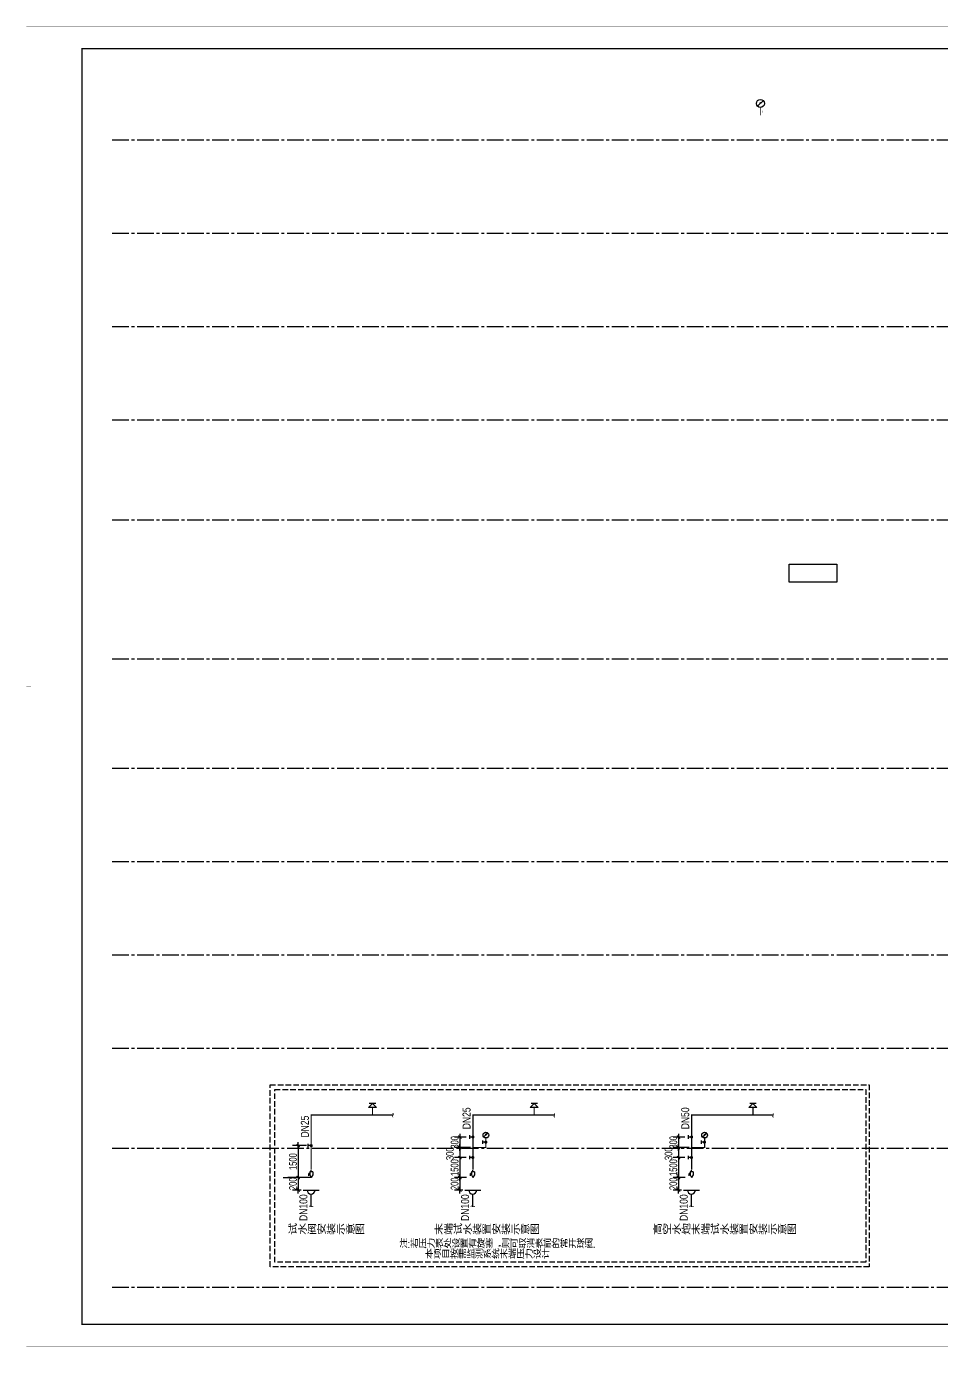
# Model space of a CAD drawing. Extents: x -186750 to 855523, y -12902 to 560425.
# Drawn here: x -95620 to -54411, y 435846 to 495251 of the extents above; entities that cross this region are included whole.
import ezdxf

# ---------------------------------------------------------------- set-up
doc = ezdxf.new("R2010")
doc.units = 0
doc.header["$LTSCALE"] = 1000
doc.header["$MEASUREMENT"] = 0
for name, pattern in [('CENTER2', [1.125, 0.75, -0.125, 0.125, -0.125]), ('CONTINOUS', [0]), ('DASH', [0.35, 0.25, -0.1])]:
    doc.linetypes.add(name, pattern=pattern)
for name, color, linetype in [('PIPE-喷淋', 6, 'Continuous'), ('TWT_LEAD', 3, 'Continuous'), ('VALVE_喷淋', 7, 'Continuous'), ('VALVE_消防', 7, 'Continuous'), ('W-减压孔板孔径', 212, 'Continuous'), ('W-管径-ZP', 40, 'Continuous'), ('W-给水', 1, 'Continuous')]:
    doc.layers.add(name, color=color, linetype=linetype)
doc.styles.add('_HZTXT', font='@ros.shx', dxfattribs={"width": 0.7, "bigfont": '@jd.shx'})
doc.dimstyles.new('ZXX100', dxfattribs={"dimtxt": 350, "dimasz": 1, "dimexe": 250, "dimexo": 300, "dimgap": 60, "dimtad": 1, "dimdec": 0, "dimzin": 0, "dimdsep": 46, "dimtxsty": '_HZTXT', "dimblk": '_DIMX', "dimcen": 0.09, "dimclrt": 7, "dimadec": 0, "dimazin": 0, "dimtfac": 1, "dimtdec": 0, "dimtix": 1, "dimtmove": 2, "dimatfit": 3, "dimldrblk": '_DIMX', "dimfxl": 250, "dimtolj": 1, "dimtzin": 0, "dimarcsym": 0})

# ---------------------------------------------------------------- blocks, each defined once
blk = doc.blocks.new('_DIMX')
blk.add_line((-150, 0), (150, 0))
at = {"const_width": 50}
blk.add_lwpolyline([(-70, -70), (70, 70)], dxfattribs=at)
blk = doc.blocks.new('*D47')
at = {"layer": 'Defpoints', "color": 0, "linetype": 'CONTINOUS', "transparency": 16777216}
for p in [(-75515, 445276), (-76101, 444804), (-75318, 444804)]:
    blk.add_point(p, dxfattribs=at)
at = {"layer": 'W-给水', "color": 0, "linetype": 'CONTINOUS', "lineweight": -2, "transparency": 16777216}
for p, q in [((-75815, 445276), (-76351, 445276)), ((-76101, 445277), (-76101, 445278)), ((-76101, 445276), (-76101, 444804)), ((-75618, 444804), (-76351, 444804)), ((-76101, 444803), (-76101, 444802))]:
    blk.add_line(p, q, dxfattribs=at)
for p, rotation in [((-76101, 445276), 270), ((-76101, 444804), 90)]:
    blk.add_blockref('_DIMX', p, dxfattribs=dict(at, rotation=rotation))
at = {"layer": 'W-给水', "color": 7, "linetype": 'CONTINOUS', "transparency": 16777216, "insert": (-76336, 445040), "char_height": 350, "attachment_point": 5, "rotation": 90, "style": '_HZTXT'}
blk.add_mtext('\\A1;300', dxfattribs=at)
blk = doc.blocks.new('*D48')
at = {"layer": 'Defpoints', "color": 0, "linetype": 'CONTINOUS', "transparency": 16777216}
for p in [(-75785, 444350), (-76101, 443455), (-75511, 443455)]:
    blk.add_point(p, dxfattribs=at)
at = {"layer": 'W-给水', "color": 0, "linetype": 'CONTINOUS', "lineweight": -2, "transparency": 16777216}
for p, q in [((-76085, 444350), (-76351, 444350)), ((-76101, 444351), (-76101, 444352)), ((-76101, 444350), (-76101, 443455)), ((-75811, 443455), (-76351, 443455)), ((-76101, 443454), (-76101, 443453))]:
    blk.add_line(p, q, dxfattribs=at)
for p, rotation in [((-76101, 444350), 270), ((-76101, 443455), 90)]:
    blk.add_blockref('_DIMX', p, dxfattribs=dict(at, rotation=rotation))
at = {"layer": 'W-给水', "color": 7, "linetype": 'CONTINOUS', "transparency": 16777216, "insert": (-76336, 443903), "char_height": 350, "attachment_point": 5, "rotation": 90, "style": '_HZTXT'}
blk.add_mtext('\\A1;1500', dxfattribs=at)
blk = doc.blocks.new('*D49')
at = {"layer": 'Defpoints', "color": 0, "transparency": 16777216}
for p in [(-75513, 443455), (-76101, 442891), (-75672, 442891)]:
    blk.add_point(p, dxfattribs=at)
at = {"layer": 'W-给水', "color": 0, "lineweight": -2, "transparency": 16777216}
for p, q in [((-75813, 443455), (-76351, 443455)), ((-76101, 443456), (-76101, 443457)), ((-76101, 443455), (-76101, 442891)), ((-75972, 442891), (-76351, 442891)), ((-76101, 442890), (-76101, 442889))]:
    blk.add_line(p, q, dxfattribs=at)
for p, rotation in [((-76101, 443455), 270), ((-76101, 442891), 90)]:
    blk.add_blockref('_DIMX', p, dxfattribs=dict(at, rotation=rotation))
at = {"layer": 'W-给水', "color": 7, "transparency": 16777216, "insert": (-76336, 443173), "char_height": 350, "attachment_point": 5, "rotation": 90, "style": '_HZTXT'}
blk.add_mtext('\\A1;200', dxfattribs=at)
blk = doc.blocks.new('*D50')
at = {"layer": 'Defpoints', "color": 0, "transparency": 16777216}
for p in [(-82793, 443455), (-83381, 442891), (-82952, 442891)]:
    blk.add_point(p, dxfattribs=at)
at = {"layer": 'W-给水', "color": 0, "lineweight": -2, "transparency": 16777216}
for p, q in [((-83093, 443455), (-83631, 443455)), ((-83381, 443456), (-83381, 443457)), ((-83381, 443455), (-83381, 442891)), ((-83252, 442891), (-83631, 442891)), ((-83381, 442890), (-83381, 442889))]:
    blk.add_line(p, q, dxfattribs=at)
for p, rotation in [((-83381, 443455), 270), ((-83381, 442891), 90)]:
    blk.add_blockref('_DIMX', p, dxfattribs=dict(at, rotation=rotation))
at = {"layer": 'W-给水', "color": 7, "transparency": 16777216, "insert": (-83616, 443173), "char_height": 350, "attachment_point": 5, "rotation": 90, "style": '_HZTXT'}
blk.add_mtext('\\A1;200', dxfattribs=at)
blk = doc.blocks.new('*D51')
at = {"layer": 'Defpoints', "color": 0, "linetype": 'CONTINOUS', "transparency": 16777216}
for p in [(-75515, 445276), (-76101, 444804), (-75318, 444804)]:
    blk.add_point(p, dxfattribs=at)
at = {"layer": 'W-给水', "color": 0, "linetype": 'CONTINOUS', "lineweight": -2, "transparency": 16777216}
for p, q in [((-75815, 445276), (-76351, 445276)), ((-76101, 445277), (-76101, 445278)), ((-76101, 445276), (-76101, 444804)), ((-75618, 444804), (-76351, 444804)), ((-76101, 444803), (-76101, 444802))]:
    blk.add_line(p, q, dxfattribs=at)
for p, rotation in [((-76101, 445276), 270), ((-76101, 444804), 90)]:
    blk.add_blockref('_DIMX', p, dxfattribs=dict(at, rotation=rotation))
at = {"layer": 'W-给水', "color": 7, "linetype": 'CONTINOUS', "transparency": 16777216, "insert": (-76336, 445040), "char_height": 350, "attachment_point": 5, "rotation": 90, "style": '_HZTXT'}
blk.add_mtext('\\A1;300', dxfattribs=at)
blk = doc.blocks.new('*D52')
at = {"layer": 'Defpoints', "color": 0, "transparency": 16777216}
for p in [(-75513, 443455), (-76101, 442891), (-75672, 442891)]:
    blk.add_point(p, dxfattribs=at)
at = {"layer": 'W-给水', "color": 0, "lineweight": -2, "transparency": 16777216}
for p, q in [((-75813, 443455), (-76351, 443455)), ((-76101, 443456), (-76101, 443457)), ((-76101, 443455), (-76101, 442891)), ((-75972, 442891), (-76351, 442891)), ((-76101, 442890), (-76101, 442889))]:
    blk.add_line(p, q, dxfattribs=at)
for p, rotation in [((-76101, 443455), 270), ((-76101, 442891), 90)]:
    blk.add_blockref('_DIMX', p, dxfattribs=dict(at, rotation=rotation))
at = {"layer": 'W-给水', "color": 7, "transparency": 16777216, "insert": (-76336, 443173), "char_height": 350, "attachment_point": 5, "rotation": 90, "style": '_HZTXT'}
blk.add_mtext('\\A1;200', dxfattribs=at)
blk = doc.blocks.new('*D53')
at = {"layer": 'Defpoints', "color": 0, "linetype": 'CONTINOUS', "transparency": 16777216}
for p in [(-82005, 444889), (-83381, 443455), (-83063, 443455)]:
    blk.add_point(p, dxfattribs=at)
at = {"layer": 'W-给水', "color": 0, "linetype": 'CONTINOUS', "lineweight": -2, "transparency": 16777216}
for p, q in [((-83005, 444889), (-83631, 444889)), ((-83381, 444888), (-83381, 443456)), ((-84063, 443455), (-83631, 443455))]:
    blk.add_line(p, q, dxfattribs=at)
for p, rotation in [((-83381, 444889), 90), ((-83381, 443455), 270)]:
    blk.add_blockref('_DIMX', p, dxfattribs=dict(at, rotation=rotation))
at = {"layer": 'W-给水', "color": 7, "linetype": 'CONTINOUS', "transparency": 16777216, "insert": (-83616, 444172), "char_height": 350, "attachment_point": 5, "rotation": 90, "style": '_HZTXT'}
blk.add_mtext('\\A1;1500', dxfattribs=at)
blk = doc.blocks.new('*D54')
at = {"layer": 'Defpoints', "color": 0, "transparency": 16777216}
for p in [(-82793, 443455), (-83381, 442891), (-82952, 442891)]:
    blk.add_point(p, dxfattribs=at)
at = {"layer": 'W-给水', "color": 0, "lineweight": -2, "transparency": 16777216}
for p, q in [((-83093, 443455), (-83631, 443455)), ((-83381, 443456), (-83381, 443457)), ((-83381, 443455), (-83381, 442891)), ((-83252, 442891), (-83631, 442891)), ((-83381, 442890), (-83381, 442889))]:
    blk.add_line(p, q, dxfattribs=at)
for p, rotation in [((-83381, 443455), 270), ((-83381, 442891), 90)]:
    blk.add_blockref('_DIMX', p, dxfattribs=dict(at, rotation=rotation))
at = {"layer": 'W-给水', "color": 7, "transparency": 16777216, "insert": (-83616, 443173), "char_height": 350, "attachment_point": 5, "rotation": 90, "style": '_HZTXT'}
blk.add_mtext('\\A1;200', dxfattribs=at)
blk = doc.blocks.new('*D55')
at = {"layer": 'Defpoints', "color": 0, "linetype": 'CONTINOUS', "transparency": 16777216}
for p in [(-76101, 444350), (-75515, 444350), (-75318, 444804)]:
    blk.add_point(p, dxfattribs=at)
at = {"layer": 'W-给水', "color": 0, "linetype": 'CONTINOUS', "lineweight": -2, "transparency": 16777216}
for p, q in [((-75618, 444804), (-76351, 444804)), ((-75815, 444350), (-76351, 444350)), ((-76101, 444803), (-76101, 444351))]:
    blk.add_line(p, q, dxfattribs=at)
for p, rotation in [((-76101, 444804), 90), ((-76101, 444350), 270)]:
    blk.add_blockref('_DIMX', p, dxfattribs=dict(at, rotation=rotation))
at = {"layer": 'W-给水', "color": 7, "linetype": 'CONTINOUS', "transparency": 16777216, "insert": (-76552, 444522), "char_height": 350, "attachment_point": 5, "rotation": 90, "style": '_HZTXT'}
blk.add_mtext('\\A1;300', dxfattribs=at)
blk = doc.blocks.new('$valve$00000667')
for p, q in [((-242, 75), (-372, 0)), ((-242, -75), (-372, 0)), ((-87, 75), (-242, 75)), ((-87, 75), (-87, -75)), ((-87, 0), (0, 0)), ((-286, -125), (-164, -125)), ((-87, -75), (-242, -75)), ((-164, -75), (-164, -125))]:
    blk.add_line(p, q)
blk = doc.blocks.new('X-104 9#平面绑定$0$图框-A1')
at = {"color": 6}
for points, const_width in [([(0, 0), (841, 0), (841, 594), (0, 594)], 0.05), ([(766, 584), (25, 584), (25, 10), (766, 10)], 0.5)]:
    blk.add_lwpolyline(points, close=True, dxfattribs=dict(at, const_width=const_width))
at = {"color": 6, "const_width": 0.05}
blk.add_lwpolyline([(0, 297), (2, 297)], dxfattribs=at)
blk = doc.blocks.new('$VALVE$00000597')
blk.add_line((-93, 357), (93, 543))
blk.add_lwpolyline([(93, 543, 0, 50, 0), (-31, 456, 50, 50, 0)], format="xyseb")
for points, const_width in [([(0, 300), (0, 0)], 30), ([(0, 182), (75, 182), (75, 107)], 7.5)]:
    blk.add_lwpolyline(points, dxfattribs=dict(const_width=const_width))
blk.add_circle((0, 450), 150)
blk = doc.blocks.new('*D162')
at = {"layer": 'Defpoints', "color": 0, "linetype": 'CONTINOUS', "transparency": 16777216}
for p in [(-65669, 445276), (-66255, 444804), (-65472, 444804)]:
    blk.add_point(p, dxfattribs=at)
at = {"layer": 'W-给水', "color": 0, "linetype": 'CONTINOUS', "lineweight": -2, "transparency": 16777216}
for p, q in [((-65969, 445276), (-66505, 445276)), ((-66255, 445277), (-66255, 445278)), ((-66255, 445276), (-66255, 444804)), ((-65772, 444804), (-66505, 444804)), ((-66255, 444803), (-66255, 444802))]:
    blk.add_line(p, q, dxfattribs=at)
for p, rotation in [((-66255, 445276), 270), ((-66255, 444804), 90)]:
    blk.add_blockref('_DIMX', p, dxfattribs=dict(at, rotation=rotation))
at = {"layer": 'W-给水', "color": 7, "linetype": 'CONTINOUS', "transparency": 16777216, "insert": (-66490, 445040), "char_height": 350, "attachment_point": 5, "rotation": 90, "style": '_HZTXT'}
blk.add_mtext('\\A1;300', dxfattribs=at)
blk = doc.blocks.new('*D163')
at = {"layer": 'Defpoints', "color": 0, "linetype": 'CONTINOUS', "transparency": 16777216}
for p in [(-65939, 444350), (-66255, 443455), (-65665, 443455)]:
    blk.add_point(p, dxfattribs=at)
at = {"layer": 'W-给水', "color": 0, "linetype": 'CONTINOUS', "lineweight": -2, "transparency": 16777216}
for p, q in [((-66239, 444350), (-66505, 444350)), ((-66255, 444351), (-66255, 444352)), ((-66255, 444350), (-66255, 443455)), ((-65965, 443455), (-66505, 443455)), ((-66255, 443454), (-66255, 443453))]:
    blk.add_line(p, q, dxfattribs=at)
for p, rotation in [((-66255, 444350), 270), ((-66255, 443455), 90)]:
    blk.add_blockref('_DIMX', p, dxfattribs=dict(at, rotation=rotation))
at = {"layer": 'W-给水', "color": 7, "linetype": 'CONTINOUS', "transparency": 16777216, "insert": (-66490, 443903), "char_height": 350, "attachment_point": 5, "rotation": 90, "style": '_HZTXT'}
blk.add_mtext('\\A1;1500', dxfattribs=at)
blk = doc.blocks.new('*D164')
at = {"layer": 'Defpoints', "color": 0, "transparency": 16777216}
for p in [(-65667, 443455), (-66255, 442891), (-65826, 442891)]:
    blk.add_point(p, dxfattribs=at)
at = {"layer": 'W-给水', "color": 0, "lineweight": -2, "transparency": 16777216}
for p, q in [((-65967, 443455), (-66505, 443455)), ((-66255, 443456), (-66255, 443457)), ((-66255, 443455), (-66255, 442891)), ((-66126, 442891), (-66505, 442891)), ((-66255, 442890), (-66255, 442889))]:
    blk.add_line(p, q, dxfattribs=at)
for p, rotation in [((-66255, 443455), 270), ((-66255, 442891), 90)]:
    blk.add_blockref('_DIMX', p, dxfattribs=dict(at, rotation=rotation))
at = {"layer": 'W-给水', "color": 7, "transparency": 16777216, "insert": (-66490, 443173), "char_height": 350, "attachment_point": 5, "rotation": 90, "style": '_HZTXT'}
blk.add_mtext('\\A1;200', dxfattribs=at)
blk = doc.blocks.new('*D165')
at = {"layer": 'Defpoints', "color": 0, "linetype": 'CONTINOUS', "transparency": 16777216}
for p in [(-65669, 445276), (-66255, 444804), (-65472, 444804)]:
    blk.add_point(p, dxfattribs=at)
at = {"layer": 'W-给水', "color": 0, "linetype": 'CONTINOUS', "lineweight": -2, "transparency": 16777216}
for p, q in [((-65969, 445276), (-66505, 445276)), ((-66255, 445277), (-66255, 445278)), ((-66255, 445276), (-66255, 444804)), ((-65772, 444804), (-66505, 444804)), ((-66255, 444803), (-66255, 444802))]:
    blk.add_line(p, q, dxfattribs=at)
for p, rotation in [((-66255, 445276), 270), ((-66255, 444804), 90)]:
    blk.add_blockref('_DIMX', p, dxfattribs=dict(at, rotation=rotation))
at = {"layer": 'W-给水', "color": 7, "linetype": 'CONTINOUS', "transparency": 16777216, "insert": (-66490, 445040), "char_height": 350, "attachment_point": 5, "rotation": 90, "style": '_HZTXT'}
blk.add_mtext('\\A1;300', dxfattribs=at)
blk = doc.blocks.new('*D166')
at = {"layer": 'Defpoints', "color": 0, "transparency": 16777216}
for p in [(-65667, 443455), (-66255, 442891), (-65826, 442891)]:
    blk.add_point(p, dxfattribs=at)
at = {"layer": 'W-给水', "color": 0, "lineweight": -2, "transparency": 16777216}
for p, q in [((-65967, 443455), (-66505, 443455)), ((-66255, 443456), (-66255, 443457)), ((-66255, 443455), (-66255, 442891)), ((-66126, 442891), (-66505, 442891)), ((-66255, 442890), (-66255, 442889))]:
    blk.add_line(p, q, dxfattribs=at)
for p, rotation in [((-66255, 443455), 270), ((-66255, 442891), 90)]:
    blk.add_blockref('_DIMX', p, dxfattribs=dict(at, rotation=rotation))
at = {"layer": 'W-给水', "color": 7, "transparency": 16777216, "insert": (-66490, 443173), "char_height": 350, "attachment_point": 5, "rotation": 90, "style": '_HZTXT'}
blk.add_mtext('\\A1;200', dxfattribs=at)
blk = doc.blocks.new('*D167')
at = {"layer": 'Defpoints', "color": 0, "linetype": 'CONTINOUS', "transparency": 16777216}
for p in [(-66255, 444350), (-65669, 444350), (-65472, 444804)]:
    blk.add_point(p, dxfattribs=at)
at = {"layer": 'W-给水', "color": 0, "linetype": 'CONTINOUS', "lineweight": -2, "transparency": 16777216}
for p, q in [((-65772, 444804), (-66505, 444804)), ((-65969, 444350), (-66505, 444350)), ((-66255, 444803), (-66255, 444351))]:
    blk.add_line(p, q, dxfattribs=at)
for p, rotation in [((-66255, 444804), 90), ((-66255, 444350), 270)]:
    blk.add_blockref('_DIMX', p, dxfattribs=dict(at, rotation=rotation))
at = {"layer": 'W-给水', "color": 7, "linetype": 'CONTINOUS', "transparency": 16777216, "insert": (-66706, 444522), "char_height": 350, "attachment_point": 5, "rotation": 90, "style": '_HZTXT'}
blk.add_mtext('\\A1;300', dxfattribs=at)

msp = doc.modelspace()

# ---------------------------------------------------------------- hatches: boundary and pattern name
at = {"layer": 'PIPE-喷淋', "linetype": 'Continuous'}
for points in [[(-82795.5, 446266.1), (-82795.5, 446293.1), (-82822.5, 446293.1)], [(-82795.5, 446266.1), (-82822.5, 446266.1), (-82822.5, 446293.1)], [(-75515.1, 446266.1), (-75515.1, 446293.1), (-75542.1, 446293.1)], [(-75515.1, 446266.1), (-75542.1, 446266.1), (-75542.1, 446293.1)], [(-65669, 446266.1), (-65669, 446293.1), (-65696, 446293.1)], [(-65669, 446266.1), (-65696, 446266.1), (-65696, 446293.1)], [(-74930.4, 444803.9), (-74930.4, 444776.9), (-74903.4, 444776.9)], [(-74930.4, 444803.9), (-74903.4, 444803.9), (-74903.4, 444776.9)], [(-65084.2, 444803.9), (-65084.2, 444776.9), (-65057.2, 444776.9)], [(-65084.2, 444803.9), (-65057.2, 444803.9), (-65057.2, 444776.9)]]:
    msp.add_hatch(color=256, dxfattribs=at).paths.add_polyline_path(points)

# ---------------------------------------------------------------- linework, layer by layer
at = {"color": 22, "linetype": 'CENTER2'}
for p, q in [((-91757.6, 490142.9), (-20919.2, 490142.9)), ((-91757.6, 485942.9), (-20919.2, 485942.9)), ((-91757.6, 481742.9), (-20919.2, 481742.9)), ((-91757.6, 477542.9), (-20919.2, 477542.9)), ((-91757.6, 473042.9), (-20919.2, 473042.9)), ((-91757.6, 466792.9), (-20919.2, 466792.9)), ((-91757.6, 461876), (-20919.2, 461876)), ((-91757.6, 457676), (-20919.2, 457676)), ((-91757.6, 453476), (-20919.2, 453476)), ((-91757.6, 449276), (-20919.2, 449276)), ((-91757.6, 444776), (-20919.2, 444776)), ((-91757.6, 438526), (-20919.2, 438526))]:
    msp.add_line(p, q, dxfattribs=at)
at = {"elevation": -1000}
msp.add_lwpolyline([(-61271.4, 471055.9), (-59129.8, 471055.9), (-59129.8, 470240.2), (-61271.4, 470240.2)], close=True, dxfattribs=at)
at = {"layer": 'PIPE-喷淋', "linetype": 'Continuous', "const_width": 54}
for points in [[(-79109.3, 446266.1), (-82795.5, 446266.1)], [(-82795.5, 446266.1), (-82795.5, 443805)], [(-71829, 446266.1), (-75515.1, 446266.1)], [(-75515.1, 446266.1), (-75515.1, 444803.9)], [(-61982.8, 446266.1), (-65669, 446266.1)], [(-65669, 446266.1), (-65669, 444803.9)], [(-74930.4, 444803.9), (-74930.4, 445237)], [(-65084.2, 444803.9), (-65084.2, 445237)], [(-75515.1, 444803.9), (-74930.4, 444803.9)], [(-75515.1, 444803.9), (-75515.1, 443802.6)], [(-65669, 444803.9), (-65084.2, 444803.9)], [(-65669, 444803.9), (-65669, 443802.6)], [(-82803.4, 442710.9), (-82803.4, 442125.8)]]:
    msp.add_lwpolyline(points, dxfattribs=at)
at = {"layer": 'W-减压孔板孔径', "color": 8, "linetype": 'DASH'}
for points in [[(-84646.6, 447628.8), (-57671.6, 447628.8), (-57671.6, 439434), (-84646.6, 439434)], [(-84439.2, 447421.5), (-57820.5, 447421.5), (-57820.5, 439641.3), (-84439.2, 439641.3)]]:
    msp.add_lwpolyline(points, close=True, dxfattribs=at)
at = {"layer": 'W-管径-ZP', "linetype": 'ByBlock'}
for p, q in [((-80214.6, 446606.7), (-80034.1, 446786.7)), ((-80214.6, 446606.7), (-80034.1, 446786.7)), ((-79889.7, 446787), (-80179, 446787)), ((-79889.7, 446787), (-80179, 446787)), ((-80034.1, 446786.7), (-79854.6, 446606.7)), ((-80034.1, 446786.7), (-79854.6, 446606.7)), ((-72934.3, 446606.7), (-72753.8, 446786.7)), ((-72934.3, 446606.7), (-72753.8, 446786.7)), ((-72609.4, 446787), (-72898.7, 446787)), ((-72609.4, 446787), (-72898.7, 446787)), ((-72753.8, 446786.7), (-72574.3, 446606.7)), ((-72753.8, 446786.7), (-72574.3, 446606.7)), ((-63088.1, 446606.7), (-62907.7, 446786.7)), ((-63088.1, 446606.7), (-62907.7, 446786.7)), ((-62763.2, 446787), (-63052.6, 446787)), ((-62763.2, 446787), (-63052.6, 446787)), ((-62907.7, 446786.7), (-62728.1, 446606.7)), ((-62907.7, 446786.7), (-62728.1, 446606.7)), ((-79854.6, 446606.7), (-80214.6, 446606.7)), ((-79854.6, 446606.7), (-80214.6, 446606.7)), ((-72574.3, 446606.7), (-72934.3, 446606.7)), ((-72574.3, 446606.7), (-72934.3, 446606.7)), ((-62728.1, 446606.7), (-63088.1, 446606.7)), ((-62728.1, 446606.7), (-63088.1, 446606.7))]:
    msp.add_line(p, q, dxfattribs=at)
at = {"layer": 'W-给水'}
for p, q in [((-82951.5, 444969.1), (-82951.5, 444808.7)), ((-82951.5, 444969.1), (-82951.5, 444808.7)), ((-75671.2, 445356), (-75671.2, 445195.6)), ((-75671.2, 445356), (-75671.2, 445195.6)), ((-75515.1, 445276.3), (-75671.2, 445276.3)), ((-75515.1, 445276.3), (-75671.2, 445276.3)), ((-75086.4, 445124.3), (-75086.4, 444963.9)), ((-75086.4, 445124.3), (-75086.4, 444963.9)), ((-74930.4, 445044.6), (-75086.4, 445044.6)), ((-74930.4, 445044.6), (-75086.4, 445044.6)), ((-65825, 445356), (-65825, 445195.6)), ((-65825, 445356), (-65825, 445195.6)), ((-65669, 445276.3), (-65825, 445276.3)), ((-65669, 445276.3), (-65825, 445276.3)), ((-65240.3, 445124.3), (-65240.3, 444963.9)), ((-65240.3, 445124.3), (-65240.3, 444963.9)), ((-65084.2, 445044.6), (-65240.3, 445044.6)), ((-65084.2, 445044.6), (-65240.3, 445044.6)), ((-82795.5, 444889.3), (-82951.5, 444889.3)), ((-82795.5, 444889.3), (-82951.5, 444889.3)), ((-75671.2, 444433.8), (-75671.2, 444273.4)), ((-75671.2, 444433.8), (-75671.2, 444273.4)), ((-75515.1, 444354), (-75671.2, 444354)), ((-75515.1, 444354), (-75671.2, 444354)), ((-65825, 444433.8), (-65825, 444273.4)), ((-65825, 444433.8), (-65825, 444273.4)), ((-65669, 444354), (-65825, 444354)), ((-65669, 444354), (-65825, 444354)), ((-75883.1, 442890.9), (-75163.1, 442890.9)), ((-75883.1, 442890.9), (-75163.1, 442890.9)), ((-66037, 442890.9), (-65317, 442890.9)), ((-66037, 442890.9), (-65317, 442890.9))]:
    msp.add_line(p, q, dxfattribs=at)
at = {"layer": 'W-给水', "linetype": 'CONTINOUS'}
for p, q in [((-75024.9, 445278.3), (-74835.8, 445453.5)), ((-75024.9, 445278.3), (-74835.8, 445453.5)), ((-74835.8, 445453.5), (-74967.6, 445376.5)), ((-74835.8, 445453.5), (-74967.6, 445376.5)), ((-74967.6, 445376.5), (-74945.1, 445352.2)), ((-74967.6, 445376.5), (-74945.1, 445352.2)), ((-65178.8, 445278.3), (-64989.6, 445453.5)), ((-65178.8, 445278.3), (-64989.6, 445453.5)), ((-64989.6, 445453.5), (-65121.4, 445376.5)), ((-64989.6, 445453.5), (-65121.4, 445376.5)), ((-65121.4, 445376.5), (-65098.9, 445352.2)), ((-65121.4, 445376.5), (-65098.9, 445352.2)), ((-82791, 443454.9), (-83848.9, 443454.9)), ((-82791, 443454.9), (-83848.9, 443454.9))]:
    msp.add_line(p, q, dxfattribs=at)
at = {"layer": 'W-给水', "color": 3}
msp.add_line((-83163.4, 442890.9), (-82443.4, 442890.9), dxfattribs=at)
msp.add_line((-83163.4, 442890.9), (-82443.4, 442890.9), dxfattribs=at)
at = {"layer": 'W-给水'}
for points, const_width in [([(-80034.6, 446266.1), (-80034.6, 446606.7)], 54), ([(-80034.6, 446266.1), (-80034.6, 446606.7)], 54), ([(-72754.3, 446266.1), (-72754.3, 446606.7)], 54), ([(-72754.3, 446266.1), (-72754.3, 446606.7)], 54), ([(-62908.1, 446266.1), (-62908.1, 446606.7)], 54), ([(-62908.1, 446266.1), (-62908.1, 446606.7)], 54), ([(-82803.4, 442710.9), (-82803.4, 442125.8)], 63), ([(-75523.1, 442710.9), (-75523.1, 442125.8)], 63), ([(-75523.1, 442710.9), (-75523.1, 442125.8)], 63), ([(-65677, 442710.9), (-65677, 442125.8)], 63), ([(-65677, 442710.9), (-65677, 442125.8)], 63)]:
    msp.add_lwpolyline(points, dxfattribs=dict(at, const_width=const_width))
at = {"layer": 'W-给水', "const_width": 75.6}
for points in [[(-82795.5, 444921.7, 1), (-82795.5, 444856.9, 1)], [(-82795.5, 444921.7, 1), (-82795.5, 444856.9, 1)], [(-75515.1, 445308.7, 1), (-75515.1, 445243.9, 1)], [(-75515.1, 445308.7, 1), (-75515.1, 445243.9, 1)], [(-74930.4, 445077, 1), (-74930.4, 445012.2, 1)], [(-74930.4, 445077, 1), (-74930.4, 445012.2, 1)], [(-65669, 445308.7, 1), (-65669, 445243.9, 1)], [(-65669, 445308.7, 1), (-65669, 445243.9, 1)], [(-65084.2, 445077, 1), (-65084.2, 445012.2, 1)], [(-65084.2, 445077, 1), (-65084.2, 445012.2, 1)], [(-75515.1, 444386.4, 1), (-75515.1, 444321.6, 1)], [(-75515.1, 444386.4, 1), (-75515.1, 444321.6, 1)], [(-65669, 444386.4, 1), (-65669, 444321.6, 1)], [(-65669, 444386.4, 1), (-65669, 444321.6, 1)]]:
    msp.add_lwpolyline(points, format="xyb", close=True, dxfattribs=at)
at = {"layer": 'W-给水', "linetype": 'CONTINOUS', "const_width": 54}
for points in [[(-74930.4, 444803.9), (-74930.4, 445237)], [(-65084.2, 444803.9), (-65084.2, 445237)], [(-75515.1, 444803.9), (-74930.4, 444803.9)], [(-65669, 444803.9), (-65084.2, 444803.9)]]:
    msp.add_lwpolyline(points, dxfattribs=at)
at = {"layer": 'W-给水'}
for centre in [(-74930.4, 445365.9), (-74930.4, 445365.9), (-65084.2, 445365.9), (-65084.2, 445365.9)]:
    msp.add_circle(centre, 128.9, dxfattribs=at)
for centre in [(-82803.4, 442890.9), (-82803.4, 442890.9), (-75523.1, 442890.9), (-75523.1, 442890.9), (-65677, 442890.9), (-65677, 442890.9)]:
    msp.add_arc(centre, 180, 179.99999, 359.99999, dxfattribs=at)

# ---------------------------------------------------------------- block references
at = {"color": 4, "xscale": 100, "yscale": 100, "zscale": 100}
msp.add_blockref('X-104 9#平面绑定$0$图框-A1', (-95617.7, 435848.7), dxfattribs=at)
at = {"layer": 'VALVE_喷淋', "xscale": -0.9, "yscale": 0.9, "zscale": 0.9, "rotation": 269.9999898057399}
for p in [(-82791, 443789.4), (-75515.1, 443789.3), (-65669, 443789.3)]:
    msp.add_blockref('$valve$00000667', p, dxfattribs=at)
at = {"layer": 'VALVE_消防', "xscale": 1.2, "yscale": 1.2, "zscale": 1.2}
msp.add_blockref('$VALVE$00000597', (-62569.5, 491242.9), dxfattribs=at)

# ---------------------------------------------------------------- texts
at = {"layer": 'TWT_LEAD', "color": 7, "style": '_HZTXT', "width": 0.8}
for s, height, p in [('试水阀安装示意图', 450, (-83847.9, 440891.8)), ('末端试水装置安装示意图', 450, (-77274.1, 440891.8)), ('高空水炮末端试水装置安装示意图', 450, (-67428, 440891.8)), ('注:若压力表处设置有旋塞，则可取消表前的常开球阀.', 360, (-78825.8, 440279.5)), ('本项目按需监测系统末端压力设计', 360, (-77678, 439807.9))]:
    msp.add_text(s, height=height, rotation=359.99999, dxfattribs=at).set_placement(p)
at = {"layer": 'W-给水', "style": '_HZTXT', "width": 0.8}
for s, rotation, p in [('DN25', 89.99999, (-82901.9, 445254.6)), ('~', 89.99999, (-78941, 446144.4, -1356714.6)), ('~', 89.99999, (-71670.2, 446135.7)), ('~', 89.99999, (-61824, 446135.7)), ('~', 359.99999, (-82910.3, 441982.7, -1356714.6)), ('~', 359.99999, (-82910.3, 441982.7, -1356714.6)), ('~', 359.99999, (-75630, 441982.7, -1356714.6)), ('~', 359.99999, (-75630, 441982.7, -1356714.6)), ('~', 359.99999, (-65783.8, 441982.7, -1356714.6)), ('~', 359.99999, (-65783.8, 441982.7, -1356714.6))]:
    msp.add_text(s, height=360, rotation=rotation, dxfattribs=at).set_placement(p)
at = {"layer": 'W-给水', "color": 0, "style": '_HZTXT', "width": 0.8}
for s, p in [('DN25', (-82901.9, 445254.6)), ('DN25', (-75621.6, 445625.7)), ('DN50', (-65775.4, 445625.7)), ('DN100', (-82968.7, 441497.8)), ('DN100', (-75688.4, 441497.8)), ('DN100', (-65842.3, 441497.8))]:
    msp.add_text(s, height=360, rotation=89.99999, dxfattribs=at).set_placement(p)

# ---------------------------------------------------------------- dimensions: what is measured, and where the dimension line sits
at = {"layer": 'W-给水', "color": 3, "linetype": 'CONTINOUS'}
dim = msp.add_linear_dim(base=(-83381, 443454.9), p1=(-82004.9, 444889.3), p2=(-83063.2, 443454.9), angle=89.99999, text='1500', dimstyle='ZXX100', override={"dimexo": 1000}, dxfattribs=at)
dim.commit()
dim.dimension.update_dxf_attribs({"geometry": '*D53', "text_midpoint": (-83616, 444172.1)})
for base, p1, p2, picture, middle in [((-76100.7, 444350.3), (-75317.8, 444803.9), (-75515.1, 444350.3), '*D55', (-76551.8, 444522.3)), ((-66254.6, 444350.3), (-65471.6, 444803.9), (-65669, 444350.3), '*D167', (-66705.6, 444522.3))]:
    dim = msp.add_linear_dim(base=base, p1=p1, p2=p2, angle=89.99999, text='300', dimstyle='ZXX100', dxfattribs=at)
    dim.commit()
    dim.dimension.update_dxf_attribs({"geometry": picture, "text_midpoint": middle, "dimtype": 160})
at = {"layer": 'W-给水', "linetype": 'CONTINOUS'}
for base, p1, p2, picture, middle in [((-76100.7, 444803.9), (-75515.1, 445276.3), (-75317.8, 444803.9), '*D47', (-76335.7, 445040.1)), ((-66254.6, 444803.9), (-65669, 445276.3), (-65471.6, 444803.9), '*D162', (-66489.6, 445040.1))]:
    dim = msp.add_linear_dim(base=base, p1=p1, p2=p2, angle=89.99999, text='300', dimstyle='ZXX100', dxfattribs=at)
    dim.commit()
    dim.dimension.update_dxf_attribs({"geometry": picture, "text_midpoint": middle})
at = {"layer": 'W-给水', "color": 3, "linetype": 'CONTINOUS'}
for base, p1, p2, text, picture, middle in [((-76100.7, 444803.9), (-75515.1, 445276.3), (-75317.8, 444803.9), '300', '*D51', (-76335.7, 445040.1)), ((-66254.6, 444803.9), (-65669, 445276.3), (-65471.6, 444803.9), '300', '*D165', (-66489.6, 445040.1)), ((-76100.7, 443454.9), (-75785.1, 444350.3), (-75510.7, 443454.9), '1500', '*D48', (-76335.7, 443902.6)), ((-66254.6, 443454.9), (-65939, 444350.3), (-65664.6, 443454.9), '1500', '*D163', (-66489.6, 443902.6))]:
    dim = msp.add_linear_dim(base=base, p1=p1, p2=p2, angle=89.99999, text=text, dimstyle='ZXX100', dxfattribs=at)
    dim.commit()
    dim.dimension.update_dxf_attribs({"geometry": picture, "text_midpoint": middle})
at = {"layer": 'W-给水'}
dim = msp.add_linear_dim(base=(-83381, 442890.9), p1=(-82793.2, 443454.9), p2=(-82952.5, 442890.9), angle=89.99999, text='200', dimstyle='ZXX100', dxfattribs=at)
dim.commit()
dim.dimension.update_dxf_attribs({"geometry": '*D50', "text_midpoint": (-83616, 443172.9)})
at = {"layer": 'W-给水', "color": 3}
for base, p1, p2, picture, middle in [((-83381, 442890.9), (-82793.2, 443454.9), (-82952.5, 442890.9), '*D54', (-83616, 443172.9)), ((-76100.7, 442890.9), (-75512.9, 443454.9), (-75672.2, 442890.9), '*D49', (-76335.7, 443172.9)), ((-76100.7, 442890.9), (-75512.9, 443454.9), (-75672.2, 442890.9), '*D52', (-76335.7, 443172.9)), ((-66254.6, 442890.9), (-65666.8, 443454.9), (-65826, 442890.9), '*D164', (-66489.6, 443172.9)), ((-66254.6, 442890.9), (-65666.8, 443454.9), (-65826, 442890.9), '*D166', (-66489.6, 443172.9))]:
    dim = msp.add_linear_dim(base=base, p1=p1, p2=p2, angle=89.99999, text='200', dimstyle='ZXX100', dxfattribs=at)
    dim.commit()
    dim.dimension.update_dxf_attribs({"geometry": picture, "text_midpoint": middle})

doc.saveas('drawing.dxf')
